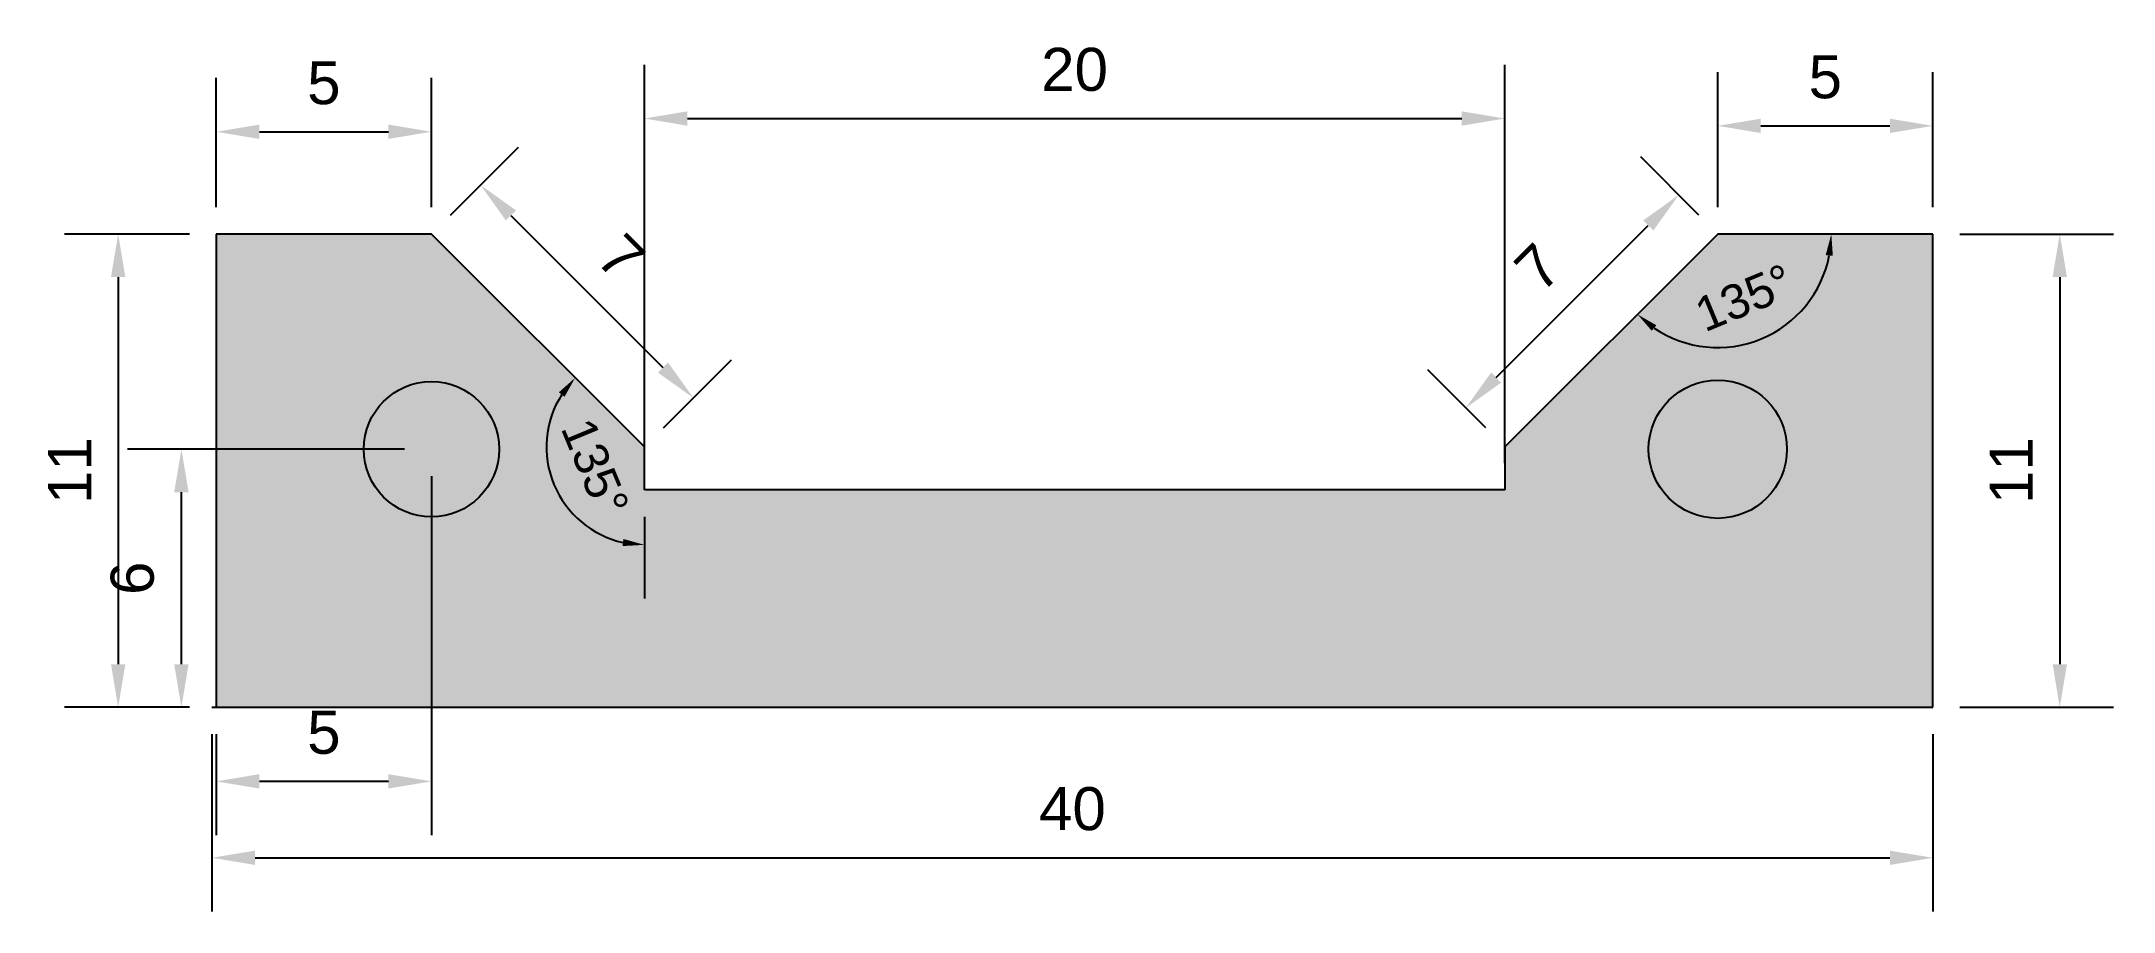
# Model space of a CAD drawing. Header units: millimetres. Extents: x 337.1 to 385.2, y 155.3 to 175.5.
import ezdxf

# ---------------------------------------------------------------- set-up
doc = ezdxf.new("R2010")
doc.units = ezdxf.units.MM
doc.styles.get("Standard").update_dxf_attribs({"font": 'arial.ttf'})
doc.dimstyles.new('ISO-25', dxfattribs={"dimtxt": 2.5, "dimasz": 2.5, "dimexe": 1.25, "dimexo": 0.625, "dimtad": 1, "dimtxsty": 'Standard', "dimcen": 2.5, "dimadec": 0, "dimazin": 0, "dimtfac": 1, "dimtmove": 0, "dimatfit": 3, "dimfxl": 1, "dimarcsym": 0})

# ---------------------------------------------------------------- blocks, each defined once
blk = doc.blocks.new('*D2')
at = {"color": 0, "lineweight": -2, "transparency": 16777216}
for p, q in [((351.094, 165.729), (351.094, 174.989)), ((371.094, 165.729), (371.094, 174.989)), ((352.094, 173.739), (370.094, 173.739))]:
    blk.add_line(p, q, dxfattribs=at)
at = {"color": 0, "transparency": 16777216}
for points in [[(352.094, 173.906), (352.094, 173.572), (351.094, 173.739)], [(370.094, 173.906), (370.094, 173.572), (371.094, 173.739)]]:
    blk.add_solid(points, dxfattribs=at)
at = {"layer": 'Defpoints', "color": 0, "transparency": 16777216}
for p in [(371.094, 173.739), (351.094, 165.104), (371.094, 165.104)]:
    blk.add_point(p, dxfattribs=at)
at = {"color": 0, "transparency": 16777216, "insert": (361.094, 174.875), "char_height": 1, "attachment_point": 5}
blk.add_mtext('20', dxfattribs=at)
blk = doc.blocks.new('*D3')
at = {"color": 0, "lineweight": -2, "transparency": 16777216}
for p, q in [((376.044, 171.679), (376.044, 174.818)), ((381.044, 171.679), (381.044, 174.818)), ((377.044, 173.568), (380.044, 173.568))]:
    blk.add_line(p, q, dxfattribs=at)
at = {"color": 0, "transparency": 16777216}
for points in [[(377.044, 173.735), (377.044, 173.402), (376.044, 173.568)], [(380.044, 173.735), (380.044, 173.402), (381.044, 173.568)]]:
    blk.add_solid(points, dxfattribs=at)
at = {"layer": 'Defpoints', "color": 0, "transparency": 16777216}
for p in [(381.044, 173.568), (376.044, 171.054), (381.044, 171.054)]:
    blk.add_point(p, dxfattribs=at)
at = {"color": 0, "transparency": 16777216, "insert": (378.544, 174.702), "char_height": 1, "attachment_point": 5}
blk.add_mtext('5', dxfattribs=at)
blk = doc.blocks.new('*D4')
at = {"color": 0, "lineweight": -2, "transparency": 16777216}
for p, q in [((341.145, 171.679), (341.145, 174.681)), ((346.145, 171.679), (346.145, 174.681)), ((342.145, 173.431), (345.145, 173.431))]:
    blk.add_line(p, q, dxfattribs=at)
at = {"color": 0, "transparency": 16777216}
for points in [[(342.145, 173.598), (342.145, 173.264), (341.145, 173.431)], [(345.145, 173.598), (345.145, 173.264), (346.145, 173.431)]]:
    blk.add_solid(points, dxfattribs=at)
at = {"layer": 'Defpoints', "color": 0, "transparency": 16777216}
for p in [(346.145, 173.431), (341.145, 171.054), (346.145, 171.054)]:
    blk.add_point(p, dxfattribs=at)
at = {"color": 0, "transparency": 16777216, "insert": (343.645, 174.565), "char_height": 1, "attachment_point": 5}
blk.add_mtext('5', dxfattribs=at)
blk = doc.blocks.new('*D5')
at = {"color": 0, "lineweight": -2, "transparency": 16777216}
for p, q in [((381.669, 171.054), (385.244, 171.054)), ((383.994, 170.054), (383.994, 161.054)), ((381.669, 160.054), (385.244, 160.054))]:
    blk.add_line(p, q, dxfattribs=at)
at = {"color": 0, "transparency": 16777216}
for points in [[(383.828, 170.054), (384.161, 170.054), (383.994, 171.054)], [(383.828, 161.054), (384.161, 161.054), (383.994, 160.054)]]:
    blk.add_solid(points, dxfattribs=at)
at = {"layer": 'Defpoints', "color": 0, "transparency": 16777216}
for p in [(381.044, 171.054), (381.044, 160.054), (383.994, 160.054)]:
    blk.add_point(p, dxfattribs=at)
at = {"color": 0, "transparency": 16777216, "insert": (382.867, 165.554), "char_height": 1, "attachment_point": 5, "rotation": 90}
blk.add_mtext('11', dxfattribs=at)
blk = doc.blocks.new('*D6')
at = {"color": 0, "lineweight": -2, "transparency": 16777216}
for p, q in [((340.52, 171.054), (337.613, 171.054)), ((338.863, 170.054), (338.863, 161.054)), ((340.52, 160.054), (337.613, 160.054))]:
    blk.add_line(p, q, dxfattribs=at)
at = {"color": 0, "transparency": 16777216}
for points in [[(338.696, 170.054), (339.03, 170.054), (338.863, 171.054)], [(338.696, 161.054), (339.03, 161.054), (338.863, 160.054)]]:
    blk.add_solid(points, dxfattribs=at)
at = {"layer": 'Defpoints', "color": 0, "transparency": 16777216}
for p in [(341.145, 171.054), (338.863, 160.054), (341.145, 160.054)]:
    blk.add_point(p, dxfattribs=at)
at = {"color": 0, "transparency": 16777216, "insert": (337.736, 165.554), "char_height": 1, "attachment_point": 5, "rotation": 90}
blk.add_mtext('11', dxfattribs=at)
blk = doc.blocks.new('*D7')
at = {"color": 0, "lineweight": -2, "transparency": 16777216}
for p, q in [((346.145, 165.427), (346.145, 157.081)), ((341.145, 159.429), (341.145, 157.081)), ((345.145, 158.331), (342.145, 158.331))]:
    blk.add_line(p, q, dxfattribs=at)
at = {"color": 0, "transparency": 16777216}
for points in [[(342.145, 158.498), (342.145, 158.164), (341.145, 158.331)], [(345.145, 158.498), (345.145, 158.164), (346.145, 158.331)]]:
    blk.add_solid(points, dxfattribs=at)
at = {"layer": 'Defpoints', "color": 0, "transparency": 16777216}
for p in [(346.145, 166.052), (341.145, 160.054), (341.145, 158.331)]:
    blk.add_point(p, dxfattribs=at)
at = {"color": 0, "transparency": 16777216, "insert": (343.645, 159.465), "char_height": 1, "attachment_point": 5}
blk.add_mtext('5', dxfattribs=at)
blk = doc.blocks.new('*D8')
at = {"color": 0, "lineweight": -2, "transparency": 16777216}
for p, q in [((345.52, 166.052), (339.083, 166.052)), ((340.333, 161.054), (340.333, 165.052)), ((340.52, 160.054), (339.083, 160.054))]:
    blk.add_line(p, q, dxfattribs=at)
at = {"color": 0, "transparency": 16777216}
for points in [[(340.166, 165.052), (340.5, 165.052), (340.333, 166.052)], [(340.166, 161.054), (340.5, 161.054), (340.333, 160.054)]]:
    blk.add_solid(points, dxfattribs=at)
at = {"layer": 'Defpoints', "color": 0, "transparency": 16777216}
for p in [(340.333, 166.052), (346.145, 166.052), (341.145, 160.054)]:
    blk.add_point(p, dxfattribs=at)
at = {"color": 0, "transparency": 16777216, "insert": (339.197, 163.053), "char_height": 1, "attachment_point": 5, "rotation": 90}
blk.add_mtext('6', dxfattribs=at)
blk = doc.blocks.new('*D9')
at = {"color": 0, "lineweight": -2, "transparency": 16777216}
for p, q in [((341.044, 159.429), (341.044, 155.305)), ((381.044, 159.429), (381.044, 155.305)), ((342.044, 156.555), (380.044, 156.555))]:
    blk.add_line(p, q, dxfattribs=at)
at = {"color": 0, "transparency": 16777216}
for points in [[(342.044, 156.721), (342.044, 156.388), (341.044, 156.555)], [(380.044, 156.721), (380.044, 156.388), (381.044, 156.555)]]:
    blk.add_solid(points, dxfattribs=at)
at = {"layer": 'Defpoints', "color": 0, "transparency": 16777216}
for p in [(341.044, 160.054), (381.044, 160.054), (381.044, 156.555)]:
    blk.add_point(p, dxfattribs=at)
at = {"color": 0, "transparency": 16777216, "insert": (361.044, 157.69), "char_height": 1, "attachment_point": 5}
blk.add_mtext('40', dxfattribs=at)
blk = doc.blocks.new('*D10')
at = {"color": 0, "lineweight": -2, "transparency": 16777216}
for p, q in [((346.587, 171.496), (348.169, 173.077)), ((347.992, 171.486), (351.527, 167.951)), ((351.536, 166.546), (353.118, 168.128))]:
    blk.add_line(p, q, dxfattribs=at)
at = {"color": 0, "transparency": 16777216}
for points in [[(348.11, 171.604), (347.874, 171.369), (347.285, 172.194)], [(351.645, 168.069), (351.409, 167.833), (352.234, 167.244)]]:
    blk.add_solid(points, dxfattribs=at)
at = {"layer": 'Defpoints', "color": 0, "transparency": 16777216}
for p in [(346.145, 171.054), (352.234, 167.244), (351.094, 166.104)]:
    blk.add_point(p, dxfattribs=at)
at = {"color": 0, "transparency": 16777216, "insert": (350.555, 170.514), "char_height": 1, "attachment_point": 5, "rotation": 315}
blk.add_mtext('7', dxfattribs=at)
blk = doc.blocks.new('*D11')
at = {"color": 0, "lineweight": -2, "transparency": 16777216}
for p, q in [((375.602, 171.496), (374.253, 172.845)), ((370.895, 167.718), (374.43, 171.254)), ((370.653, 166.546), (369.304, 167.895))]:
    blk.add_line(p, q, dxfattribs=at)
at = {"color": 0, "transparency": 16777216}
for points in [[(374.312, 171.371), (374.548, 171.136), (375.137, 171.961)], [(370.777, 167.836), (371.012, 167.6), (370.187, 167.011)]]:
    blk.add_solid(points, dxfattribs=at)
at = {"layer": 'Defpoints', "color": 0, "transparency": 16777216}
for p in [(375.137, 171.961), (376.044, 171.054), (371.094, 166.104)]:
    blk.add_point(p, dxfattribs=at)
at = {"color": 0, "transparency": 16777216, "insert": (371.867, 170.281), "char_height": 1, "attachment_point": 5, "rotation": 45}
blk.add_mtext('7', dxfattribs=at)
blk = doc.blocks.new('*D12')
at = {"color": 0, "lineweight": -2, "transparency": 16777216}
blk.add_arc((376.044, 171.054), 2.639, 235.8704, 349.1296, dxfattribs=at)
at = {"color": 0, "transparency": 16777216}
for points in [[(378.553, 170.564), (378.719, 170.548), (378.684, 171.054)], [(374.51, 168.805), (374.616, 168.933), (374.178, 169.187)]]:
    blk.add_solid(points, dxfattribs=at)
at = {"layer": 'Defpoints', "color": 0, "transparency": 16777216}
for p in [(376.044, 171.054), (376.044, 171.054), (381.044, 171.054), (376.044, 168.414), (371.094, 166.104)]:
    blk.add_point(p, dxfattribs=at)
at = {"color": 0, "transparency": 16777216, "insert": (376.659, 169.57), "char_height": 0.8, "attachment_point": 5, "rotation": 22.5}
blk.add_mtext('135°', dxfattribs=at)
blk = doc.blocks.new('*D13')
at = {"color": 0, "lineweight": -2, "transparency": 16777216}
blk.add_line((351.094, 164.479), (351.094, 162.579), dxfattribs=at)
blk.add_arc((351.094, 166.104), 2.275, 147.617, 257.383, dxfattribs=at)
at = {"color": 0, "transparency": 16777216}
for points in [[(349.108, 167.375), (349.238, 167.27), (349.486, 167.713)], [(350.607, 163.966), (350.588, 163.801), (351.094, 163.829)]]:
    blk.add_solid(points, dxfattribs=at)
at = {"layer": 'Defpoints', "color": 0, "transparency": 16777216}
for p in [(346.145, 171.054), (348.819, 166.104), (351.094, 166.104), (351.094, 166.104), (351.094, 165.104)]:
    blk.add_point(p, dxfattribs=at)
at = {"color": 0, "transparency": 16777216, "insert": (349.948, 165.629), "char_height": 0.8, "attachment_point": 5, "rotation": 292.5}
blk.add_mtext('135°', dxfattribs=at)
blk = doc.blocks.new('*D14')
at = {"color": 0, "lineweight": -2, "transparency": 16777216}
blk.add_line((351.094, 164.479), (351.094, 162.579), dxfattribs=at)
blk.add_arc((351.094, 166.104), 2.275, 147.617, 257.383, dxfattribs=at)
at = {"color": 0, "transparency": 16777216}
for points in [[(349.108, 167.375), (349.238, 167.27), (349.486, 167.713)], [(350.607, 163.966), (350.588, 163.801), (351.094, 163.829)]]:
    blk.add_solid(points, dxfattribs=at)
at = {"layer": 'Defpoints', "color": 0, "transparency": 16777216}
for p in [(346.145, 171.054), (348.819, 166.104), (351.094, 166.104), (351.094, 166.104), (351.094, 165.104)]:
    blk.add_point(p, dxfattribs=at)
at = {"color": 0, "transparency": 16777216, "insert": (349.948, 165.629), "char_height": 0.8, "attachment_point": 5, "rotation": 292.5}
blk.add_mtext('135°', dxfattribs=at)

msp = doc.modelspace()

# ---------------------------------------------------------------- hatches: boundary and pattern name
h = msp.add_hatch(color=256)
h.set_gradient(color1=(0, 255, 0), color2=(0, 255, 255), tint=1)
h.paths.add_polyline_path([(381.044, 160.054), (381.044, 171.054), (376.044, 171.054), (371.094, 166.104), (371.094, 165.104), (351.094, 165.104), (351.094, 166.104), (346.145, 171.054), (341.145, 171.054), (341.145, 160.054)])
h.paths.add_polyline_path([(344.572, 166.052, -1), (347.717, 166.052, -1)], flags=16)
h.paths.add_polyline_path([(374.437, 166.052, -1), (377.651, 166.052, -1)], flags=16)
h = msp.add_hatch(color=256)
h.set_gradient(color1=(255, 255, 255), color2=(255, 255, 0), tint=1, name='INVSPHERICAL')
h.paths.add_polyline_path([(347.717, 166.052, 1), (344.572, 166.052, 1)])
h = msp.add_hatch(color=256)
h.set_gradient(color1=(255, 255, 255), color2=(255, 255, 0), tint=1, name='INVSPHERICAL')
h.paths.add_polyline_path([(377.651, 166.052, 1), (374.437, 166.052, 1)])

# ---------------------------------------------------------------- linework, layer by layer
for p, q in [((346.145, 171.054), (341.145, 171.054)), ((341.145, 171.054), (341.145, 160.054)), ((351.094, 166.104), (346.145, 171.054)), ((376.044, 171.054), (371.094, 166.104)), ((381.044, 171.054), (376.044, 171.054)), ((381.044, 160.054), (381.044, 171.054)), ((351.094, 165.104), (351.094, 166.104)), ((371.094, 166.104), (371.094, 165.104)), ((371.094, 165.104), (351.094, 165.104)), ((341.044, 160.054), (381.044, 160.054))]:
    msp.add_line(p, q)
for centre, radius in [((346.145, 166.052), 1.572), ((376.044, 166.052), 1.607)]:
    msp.add_circle(centre, radius)

# ---------------------------------------------------------------- dimensions: what is measured, and where the dimension line sits
at = {"color": 5}
for base, p1, p2, picture, middle in [((371.094, 173.739), (351.094, 165.104), (371.094, 165.104), '*D2', (361.094, 174.875)), ((381.044, 173.568), (376.044, 171.054), (381.044, 171.054), '*D3', (378.544, 174.702)), ((346.145, 173.431), (341.145, 171.054), (346.145, 171.054), '*D4', (343.645, 174.565)), ((341.145, 158.331), (346.145, 166.052), (341.145, 160.054), '*D7', (343.645, 159.465)), ((381.044, 156.555), (341.044, 160.054), (381.044, 160.054), '*D9', (361.044, 157.69))]:
    dim = msp.add_linear_dim(base=base, p1=p1, p2=p2, dimstyle='ISO-25', override={"dimtxt": 1, "dimasz": 1}, dxfattribs=at)
    dim.commit()
    dim.dimension.update_dxf_attribs({"geometry": picture, "text_midpoint": middle})
for p1, p2, distance, picture, middle in [((346.145, 171.054), (351.094, 166.104), 1.612, '*D10', (350.555, 170.514)), ((371.094, 166.104), (376.044, 171.054), 1.283, '*D11', (371.867, 170.281))]:
    dim = msp.add_aligned_dim(p1=p1, p2=p2, distance=distance, dimstyle='ISO-25', override={"dimtxt": 1, "dimasz": 1}, dxfattribs=at)
    dim.commit()
    dim.dimension.update_dxf_attribs({"geometry": picture, "text_midpoint": middle})
for base, p1, p2, picture, middle in [((338.863, 160.054), (341.145, 171.054), (341.145, 160.054), '*D6', (337.736, 165.554)), ((383.994, 160.054), (381.044, 171.054), (381.044, 160.054), '*D5', (382.867, 165.554)), ((340.333, 166.052), (341.145, 160.054), (346.145, 166.052), '*D8', (339.197, 163.053))]:
    dim = msp.add_linear_dim(base=base, p1=p1, p2=p2, angle=90, dimstyle='ISO-25', override={"dimtxt": 1, "dimasz": 1}, dxfattribs=at)
    dim.commit()
    dim.dimension.update_dxf_attribs({"geometry": picture, "text_midpoint": middle})
for base, line1, line2, picture, middle in [((348.819, 166.104), ((351.094, 165.104), (351.094, 166.104)), ((351.094, 166.104), (346.145, 171.054)), '*D13', (349.948, 165.629)), ((348.819, 166.104), ((351.094, 165.104), (351.094, 166.104)), ((351.094, 166.104), (346.145, 171.054)), '*D14', (349.948, 165.629)), ((376.044, 168.414), ((376.044, 171.054), (371.094, 166.104)), ((381.044, 171.054), (376.044, 171.054)), '*D12', (376.659, 169.57))]:
    dim = msp.add_angular_dim_2l(base=base, line1=line1, line2=line2, dimstyle='ISO-25', override={"dimtxt": 0.8, "dimasz": 0.5}, dxfattribs=at)
    dim.commit()
    dim.dimension.update_dxf_attribs({"geometry": picture, "text_midpoint": middle})

doc.saveas('drawing.dxf')
